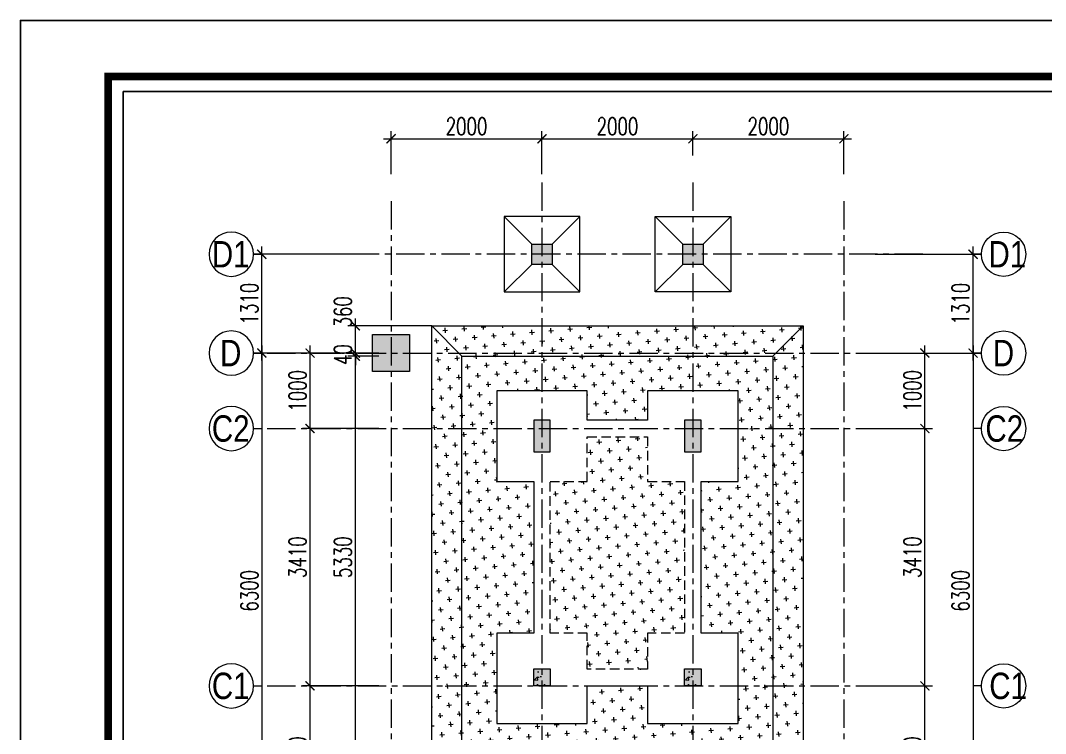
# Model space of a CAD drawing. Header units: millimetres. Extents: x 61738 to 439738, y 60858 to 151243.
# Drawn here: x 61738 to 75319, y 104352 to 113800 of the extents above; entities that cross this region are included whole.
import ezdxf
from ezdxf.enums import TextEntityAlignment as Align

# ---------------------------------------------------------------- set-up
doc = ezdxf.new("R2010")
doc.units = ezdxf.units.MM
doc.linetypes.add('CENTER', pattern=[2, 1.25, -0.25, 0.25, -0.25])
doc.linetypes.add('HIDDEN', pattern=[0.375, 0.25, -0.125])
for name, color, linetype, lineweight in [('10-TEXT', 4, 'Continuous', 15), ('3-THAY', 7, 'Continuous', 18), ('5-DUT', 2, 'HIDDEN', 15), ('6-TRUC', 8, 'CENTER', 9), ('7-HATCH', 8, 'Continuous', 13), ('8-DIM', 8, 'Continuous', 15), ('TEXT', 7, 'Continuous', 25)]:
    doc.layers.add(name, color=color, linetype=linetype, lineweight=lineweight)
doc.layers.add('Khungbo', color=32, linetype='Continuous')
doc.layers.add('KICHTHUOC', color=8, linetype='Continuous')
doc.styles.add('A3-Text 2.3', font='vnsimli.shx', dxfattribs={"width": 0.7, "height": 230, "bigfont": 'vn.shx'})
doc.styles.add('T2', font='VnArialH.TTF', dxfattribs={"width": 0.8})
doc.dimstyles.new('A3-1-100', dxfattribs={"dimtxt": 200, "dimasz": 120, "dimexe": 100, "dimexo": 0, "dimgap": 50, "dimtad": 1, "dimdec": 0, "dimdsep": 49, "dimtxsty": 'A3-Text 2.3', "dimblk": 'ARCHTICK', "dimcen": 10, "dimdle": 100, "dimclrd": 8, "dimclre": 8, "dimclrt": 2, "dimadec": 0, "dimazin": 2, "dimtfac": 1, "dimtdec": 0, "dimtix": 1, "dimtmove": 1, "dimatfit": 3, "dimldrblk": 'DOT', "dimfxl": 1, "dimtolj": 1, "dimtzin": 0, "dimlwd": -1, "dimlwe": -1, "dimarcsym": 0})
pattern_1 = [(5, (16787.85, 1113.6), (115.44795, 137.5855), [63.5, -190.5]), (95, (16822.24, 1084.74), (-137.5855, 115.44795), [63.5, -190.5])]

# ---------------------------------------------------------------- blocks, each defined once
blk = doc.blocks.new('CDS12')
at = {"layer": 'Defpoints'}
blk.add_lwpolyline([(91835, 363353), (49835, 363353), (49835, 393053), (91835, 393053)], close=True, dxfattribs=at)
at = {"layer": 'Khungbo', "color": 1, "const_width": 100}
blk.add_lwpolyline([(91094, 364100), (50996, 364100), (50996, 392312), (91094, 392312)], close=True, dxfattribs=at)
at = {"layer": 'Khungbo', "color": 1}
blk.add_lwpolyline([(90894, 364300), (51196, 364300), (51196, 392112), (90894, 392112)], close=True, dxfattribs=at)
blk = doc.blocks.new('Truc Y')
at = {"layer": '10-TEXT', "color": 2}
blk.add_line((0, 0), (-150, 0), dxfattribs=at)
blk.add_circle((400, 0), 400, dxfattribs=at)
at = {"layer": '10-TEXT', "color": 2, "style": 'T2', "width": 0.8}
blk.add_attdef('A', text='', height=500, dxfattribs=at).set_placement((400, 13), align=Align.MIDDLE_CENTER)
blk = doc.blocks.new('_ArchTick')
at = {"color": 0, "linetype": 'ByBlock', "const_width": 0.15}
blk.add_lwpolyline([(-0.5, -0.5), (0.5, 0.5)], dxfattribs=at)
blk = doc.blocks.new('*D465')
at = {"layer": '8-DIM', "color": 8, "ltscale": 100, "transparency": 16777216}
for p, q in [((66488, 104983), (65475, 104983)), ((66488, 103093), (65475, 103093))]:
    blk.add_line(p, q, dxfattribs=at)
at = {"layer": '8-DIM', "color": 8, "linetype": 'ByBlock', "ltscale": 100, "transparency": 16777216}
blk.add_line((65575, 102993), (65575, 105083), dxfattribs=at)
at = {"layer": 'Defpoints', "color": 0, "ltscale": 100, "transparency": 16777216}
for p in [(65575, 104983), (66488, 104983), (66488, 103093)]:
    blk.add_point(p, dxfattribs=at)
at = {"layer": '8-DIM', "color": 8, "ltscale": 100, "transparency": 16777216, "xscale": 120, "yscale": 120, "zscale": 120}
for p, rotation in [((65575, 104983), 90), ((65575, 103093), 270)]:
    blk.add_blockref('_ArchTick', p, dxfattribs=dict(at, rotation=rotation))
at = {"layer": '8-DIM', "color": 2, "ltscale": 100, "transparency": 16777216, "insert": (65410, 104038), "char_height": 230, "attachment_point": 5, "rotation": 90, "style": 'A3-Text 2.3'}
blk.add_mtext('\\A1;1890', dxfattribs=at)
blk = doc.blocks.new('_Dot')
at = {"color": 0, "linetype": 'ByBlock', "lineweight": -2}
blk.add_line((-0.5, 0), (-1, 0), dxfattribs=at)
at = {"color": 0, "linetype": 'ByBlock', "const_width": 0.5}
blk.add_lwpolyline([(-0.25, 0, 1), (0.25, 0, 1)], format="xyb", close=True, dxfattribs=at)
blk = doc.blocks.new('*D466')
at = {"layer": '8-DIM', "color": 8, "ltscale": 100, "transparency": 16777216}
for p, q in [((66488, 108393), (65475, 108393)), ((66488, 104983), (65475, 104983))]:
    blk.add_line(p, q, dxfattribs=at)
at = {"layer": '8-DIM', "color": 8, "linetype": 'ByBlock', "ltscale": 100, "transparency": 16777216}
blk.add_line((65575, 104883), (65575, 108493), dxfattribs=at)
at = {"layer": 'Defpoints', "color": 0, "ltscale": 100, "transparency": 16777216}
for p in [(65575, 108393), (66488, 108393), (66488, 104983)]:
    blk.add_point(p, dxfattribs=at)
at = {"layer": '8-DIM', "color": 8, "ltscale": 100, "transparency": 16777216, "xscale": 120, "yscale": 120, "zscale": 120}
for p, rotation in [((65575, 108393), 90), ((65575, 104983), 270)]:
    blk.add_blockref('_ArchTick', p, dxfattribs=dict(at, rotation=rotation))
at = {"layer": '8-DIM', "color": 2, "ltscale": 100, "transparency": 16777216, "insert": (65410, 106688), "char_height": 230, "attachment_point": 5, "rotation": 90, "style": 'A3-Text 2.3'}
blk.add_mtext('\\A1;3410', dxfattribs=at)
blk = doc.blocks.new('*D467')
at = {"layer": '8-DIM', "color": 8, "linetype": 'ByBlock', "ltscale": 100, "transparency": 16777216}
blk.add_line((65575, 108293), (65575, 109493), dxfattribs=at)
at = {"layer": '8-DIM', "color": 8, "ltscale": 100, "transparency": 16777216}
for p, q in [((66488, 109393), (65475, 109393)), ((66488, 108393), (65475, 108393))]:
    blk.add_line(p, q, dxfattribs=at)
at = {"layer": 'Defpoints', "color": 0, "ltscale": 100, "transparency": 16777216}
for p in [(65575, 109393), (66488, 109393), (66488, 108393)]:
    blk.add_point(p, dxfattribs=at)
at = {"layer": '8-DIM', "color": 8, "ltscale": 100, "transparency": 16777216, "xscale": 120, "yscale": 120, "zscale": 120}
for p, rotation in [((65575, 109393), 90), ((65575, 108393), 270)]:
    blk.add_blockref('_ArchTick', p, dxfattribs=dict(at, rotation=rotation))
at = {"layer": '8-DIM', "color": 2, "ltscale": 100, "transparency": 16777216, "insert": (65410, 108893), "char_height": 230, "attachment_point": 5, "rotation": 90, "style": 'A3-Text 2.3'}
blk.add_mtext('\\A1;1000', dxfattribs=at)
blk = doc.blocks.new('*D468')
at = {"layer": '8-DIM', "color": 8, "ltscale": 100, "transparency": 16777216}
for p, q in [((66488, 110703), (64836, 110703)), ((66488, 109393), (64836, 109393))]:
    blk.add_line(p, q, dxfattribs=at)
at = {"layer": '8-DIM', "color": 8, "linetype": 'ByBlock', "ltscale": 100, "transparency": 16777216}
blk.add_line((64936, 109293), (64936, 110803), dxfattribs=at)
at = {"layer": 'Defpoints', "color": 0, "ltscale": 100, "transparency": 16777216}
for p in [(64936, 110703), (66488, 110703), (66488, 109393)]:
    blk.add_point(p, dxfattribs=at)
at = {"layer": '8-DIM', "color": 8, "ltscale": 100, "transparency": 16777216, "xscale": 120, "yscale": 120, "zscale": 120}
for p, rotation in [((64936, 110703), 90), ((64936, 109393), 270)]:
    blk.add_blockref('_ArchTick', p, dxfattribs=dict(at, rotation=rotation))
at = {"layer": '8-DIM', "color": 2, "ltscale": 100, "transparency": 16777216, "insert": (64771, 110048), "char_height": 230, "attachment_point": 5, "rotation": 90, "style": 'A3-Text 2.3'}
blk.add_mtext('\\A1;1310', dxfattribs=at)
blk = doc.blocks.new('*D469')
at = {"layer": '8-DIM', "color": 8, "linetype": 'ByBlock', "ltscale": 100, "transparency": 16777216}
blk.add_line((64936, 109493), (64936, 102993), dxfattribs=at)
at = {"layer": '8-DIM', "color": 8, "ltscale": 100, "transparency": 16777216}
for p, q in [((66488, 109393), (64836, 109393)), ((66488, 103093), (64836, 103093))]:
    blk.add_line(p, q, dxfattribs=at)
at = {"layer": 'Defpoints', "color": 0, "ltscale": 100, "transparency": 16777216}
for p in [(66488, 109393), (64936, 103093), (66488, 103093)]:
    blk.add_point(p, dxfattribs=at)
at = {"layer": '8-DIM', "color": 8, "ltscale": 100, "transparency": 16777216, "xscale": 120, "yscale": 120, "zscale": 120}
for p, rotation in [((64936, 109393), 90), ((64936, 103093), 270)]:
    blk.add_blockref('_ArchTick', p, dxfattribs=dict(at, rotation=rotation))
at = {"layer": '8-DIM', "color": 2, "ltscale": 100, "transparency": 16777216, "insert": (64771, 106243), "char_height": 230, "attachment_point": 5, "rotation": 90, "style": 'A3-Text 2.3'}
blk.add_mtext('\\A1;6300', dxfattribs=at)
blk = doc.blocks.new('*D475')
at = {"layer": '8-DIM', "color": 8, "ltscale": 100, "transparency": 16777216}
for p, q in [((73063, 108393), (73821, 108393)), ((73063, 104983), (73821, 104983))]:
    blk.add_line(p, q, dxfattribs=at)
at = {"layer": '8-DIM', "color": 8, "linetype": 'ByBlock', "ltscale": 100, "transparency": 16777216}
blk.add_line((73721, 104883), (73721, 108493), dxfattribs=at)
at = {"layer": 'Defpoints', "color": 0, "ltscale": 100, "transparency": 16777216}
for p in [(73063, 108393), (73721, 108393), (73063, 104983)]:
    blk.add_point(p, dxfattribs=at)
at = {"layer": '8-DIM', "color": 8, "ltscale": 100, "transparency": 16777216, "xscale": 120, "yscale": 120, "zscale": 120}
for p, rotation in [((73721, 108393), 90), ((73721, 104983), 270)]:
    blk.add_blockref('_ArchTick', p, dxfattribs=dict(at, rotation=rotation))
at = {"layer": '8-DIM', "color": 2, "ltscale": 100, "transparency": 16777216, "insert": (73556, 106688), "char_height": 230, "attachment_point": 5, "rotation": 90, "style": 'A3-Text 2.3'}
blk.add_mtext('\\A1;3410', dxfattribs=at)
blk = doc.blocks.new('*D474')
at = {"layer": '8-DIM', "color": 8, "ltscale": 100, "transparency": 16777216}
for p, q in [((73063, 104983), (73821, 104983)), ((73063, 103093), (73821, 103093))]:
    blk.add_line(p, q, dxfattribs=at)
at = {"layer": '8-DIM', "color": 8, "linetype": 'ByBlock', "ltscale": 100, "transparency": 16777216}
blk.add_line((73721, 102993), (73721, 105083), dxfattribs=at)
at = {"layer": 'Defpoints', "color": 0, "ltscale": 100, "transparency": 16777216}
for p in [(73063, 104983), (73721, 104983), (73063, 103093)]:
    blk.add_point(p, dxfattribs=at)
at = {"layer": '8-DIM', "color": 8, "ltscale": 100, "transparency": 16777216, "xscale": 120, "yscale": 120, "zscale": 120}
for p, rotation in [((73721, 104983), 90), ((73721, 103093), 270)]:
    blk.add_blockref('_ArchTick', p, dxfattribs=dict(at, rotation=rotation))
at = {"layer": '8-DIM', "color": 2, "ltscale": 100, "transparency": 16777216, "insert": (73556, 104038), "char_height": 230, "attachment_point": 5, "rotation": 90, "style": 'A3-Text 2.3'}
blk.add_mtext('\\A1;1890', dxfattribs=at)
blk = doc.blocks.new('*D477')
at = {"layer": '8-DIM', "color": 8, "ltscale": 100, "transparency": 16777216}
for p, q in [((73063, 110703), (74460, 110703)), ((73063, 109393), (74460, 109393))]:
    blk.add_line(p, q, dxfattribs=at)
at = {"layer": '8-DIM', "color": 8, "linetype": 'ByBlock', "ltscale": 100, "transparency": 16777216}
blk.add_line((74360, 109293), (74360, 110803), dxfattribs=at)
at = {"layer": 'Defpoints', "color": 0, "ltscale": 100, "transparency": 16777216}
for p in [(73063, 110703), (74360, 110703), (73063, 109393)]:
    blk.add_point(p, dxfattribs=at)
at = {"layer": '8-DIM', "color": 8, "ltscale": 100, "transparency": 16777216, "xscale": 120, "yscale": 120, "zscale": 120}
for p, rotation in [((74360, 110703), 90), ((74360, 109393), 270)]:
    blk.add_blockref('_ArchTick', p, dxfattribs=dict(at, rotation=rotation))
at = {"layer": '8-DIM', "color": 2, "ltscale": 100, "transparency": 16777216, "insert": (74195, 110048), "char_height": 230, "attachment_point": 5, "rotation": 90, "style": 'A3-Text 2.3'}
blk.add_mtext('\\A1;1310', dxfattribs=at)
blk = doc.blocks.new('*D476')
at = {"layer": '8-DIM', "color": 8, "linetype": 'ByBlock', "ltscale": 100, "transparency": 16777216}
blk.add_line((73721, 108293), (73721, 109493), dxfattribs=at)
at = {"layer": '8-DIM', "color": 8, "ltscale": 100, "transparency": 16777216}
for p, q in [((73063, 109393), (73821, 109393)), ((73063, 108393), (73821, 108393))]:
    blk.add_line(p, q, dxfattribs=at)
at = {"layer": 'Defpoints', "color": 0, "ltscale": 100, "transparency": 16777216}
for p in [(73063, 109393), (73721, 109393), (73063, 108393)]:
    blk.add_point(p, dxfattribs=at)
at = {"layer": '8-DIM', "color": 8, "ltscale": 100, "transparency": 16777216, "xscale": 120, "yscale": 120, "zscale": 120}
for p, rotation in [((73721, 109393), 90), ((73721, 108393), 270)]:
    blk.add_blockref('_ArchTick', p, dxfattribs=dict(at, rotation=rotation))
at = {"layer": '8-DIM', "color": 2, "ltscale": 100, "transparency": 16777216, "insert": (73556, 108893), "char_height": 230, "attachment_point": 5, "rotation": 90, "style": 'A3-Text 2.3'}
blk.add_mtext('\\A1;1000', dxfattribs=at)
blk = doc.blocks.new('*D478')
at = {"layer": '8-DIM', "color": 8, "linetype": 'ByBlock', "ltscale": 100, "transparency": 16777216}
blk.add_line((74360, 109493), (74360, 102993), dxfattribs=at)
at = {"layer": '8-DIM', "color": 8, "ltscale": 100, "transparency": 16777216}
for p, q in [((73063, 109393), (74460, 109393)), ((73063, 103093), (74460, 103093))]:
    blk.add_line(p, q, dxfattribs=at)
at = {"layer": 'Defpoints', "color": 0, "ltscale": 100, "transparency": 16777216}
for p in [(73063, 109393), (73063, 103093), (74360, 103093)]:
    blk.add_point(p, dxfattribs=at)
at = {"layer": '8-DIM', "color": 8, "ltscale": 100, "transparency": 16777216, "xscale": 120, "yscale": 120, "zscale": 120}
for p, rotation in [((74360, 109393), 90), ((74360, 103093), 270)]:
    blk.add_blockref('_ArchTick', p, dxfattribs=dict(at, rotation=rotation))
at = {"layer": '8-DIM', "color": 2, "ltscale": 100, "transparency": 16777216, "insert": (74195, 106243), "char_height": 230, "attachment_point": 5, "rotation": 90, "style": 'A3-Text 2.3'}
blk.add_mtext('\\A1;6300', dxfattribs=at)
blk = doc.blocks.new('*D479')
at = {"layer": '8-DIM', "color": 8, "ltscale": 100, "transparency": 16777216}
for p, q in [((66648, 111763), (66648, 112333)), ((68648, 111763), (68648, 112333))]:
    blk.add_line(p, q, dxfattribs=at)
at = {"layer": '8-DIM', "color": 8, "linetype": 'ByBlock', "ltscale": 100, "transparency": 16777216}
blk.add_line((66548, 112233), (68748, 112233), dxfattribs=at)
at = {"layer": 'Defpoints', "color": 0, "ltscale": 100, "transparency": 16777216}
for p in [(68648, 112233), (66648, 111763), (68648, 111763)]:
    blk.add_point(p, dxfattribs=at)
at = {"layer": '8-DIM', "color": 8, "ltscale": 100, "transparency": 16777216, "xscale": 120, "yscale": 120, "zscale": 120, "rotation": 180}
blk.add_blockref('_ArchTick', (66648, 112233), dxfattribs=at)
at = {"layer": '8-DIM', "color": 8, "ltscale": 100, "transparency": 16777216, "xscale": 120, "yscale": 120, "zscale": 120}
blk.add_blockref('_ArchTick', (68648, 112233), dxfattribs=at)
at = {"layer": '8-DIM', "color": 2, "ltscale": 100, "transparency": 16777216, "insert": (67648, 112398), "char_height": 230, "attachment_point": 5, "style": 'A3-Text 2.3'}
blk.add_mtext('\\A1;2000', dxfattribs=at)
blk = doc.blocks.new('*D480')
at = {"layer": '8-DIM', "color": 8, "ltscale": 100, "transparency": 16777216}
for p, q in [((68648, 111763), (68648, 112333)), ((70648, 112013), (70648, 112333))]:
    blk.add_line(p, q, dxfattribs=at)
at = {"layer": '8-DIM', "color": 8, "linetype": 'ByBlock', "ltscale": 100, "transparency": 16777216}
blk.add_line((68548, 112233), (70748, 112233), dxfattribs=at)
at = {"layer": 'Defpoints', "color": 0, "ltscale": 100, "transparency": 16777216}
for p in [(70648, 112233), (70648, 112013), (68648, 111763)]:
    blk.add_point(p, dxfattribs=at)
at = {"layer": '8-DIM', "color": 8, "ltscale": 100, "transparency": 16777216, "xscale": 120, "yscale": 120, "zscale": 120, "rotation": 180}
blk.add_blockref('_ArchTick', (68648, 112233), dxfattribs=at)
at = {"layer": '8-DIM', "color": 8, "ltscale": 100, "transparency": 16777216, "xscale": 120, "yscale": 120, "zscale": 120}
blk.add_blockref('_ArchTick', (70648, 112233), dxfattribs=at)
at = {"layer": '8-DIM', "color": 2, "ltscale": 100, "transparency": 16777216, "insert": (69648, 112398), "char_height": 230, "attachment_point": 5, "style": 'A3-Text 2.3'}
blk.add_mtext('\\A1;2000', dxfattribs=at)
blk = doc.blocks.new('*D481')
at = {"layer": '8-DIM', "color": 8, "ltscale": 100, "transparency": 16777216}
for p, q in [((70648, 112013), (70648, 112333)), ((72648, 111763), (72648, 112333))]:
    blk.add_line(p, q, dxfattribs=at)
at = {"layer": '8-DIM', "color": 8, "linetype": 'ByBlock', "ltscale": 100, "transparency": 16777216}
blk.add_line((70548, 112233), (72748, 112233), dxfattribs=at)
at = {"layer": 'Defpoints', "color": 0, "ltscale": 100, "transparency": 16777216}
for p in [(72648, 112233), (70648, 112013), (72648, 111763)]:
    blk.add_point(p, dxfattribs=at)
at = {"layer": '8-DIM', "color": 8, "ltscale": 100, "transparency": 16777216, "xscale": 120, "yscale": 120, "zscale": 120, "rotation": 180}
blk.add_blockref('_ArchTick', (70648, 112233), dxfattribs=at)
at = {"layer": '8-DIM', "color": 8, "ltscale": 100, "transparency": 16777216, "xscale": 120, "yscale": 120, "zscale": 120}
blk.add_blockref('_ArchTick', (72648, 112233), dxfattribs=at)
at = {"layer": '8-DIM', "color": 2, "ltscale": 100, "transparency": 16777216, "insert": (71648, 112398), "char_height": 230, "attachment_point": 5, "style": 'A3-Text 2.3'}
blk.add_mtext('\\A1;2000', dxfattribs=at)
blk = doc.blocks.new('*D485')
at = {"layer": '8-DIM', "color": 8, "ltscale": 400, "transparency": 16777216}
for p, q in [((66488, 109353), (66075, 109353)), ((66488, 104023), (66075, 104023))]:
    blk.add_line(p, q, dxfattribs=at)
at = {"layer": '8-DIM', "color": 8, "linetype": 'ByBlock', "ltscale": 400, "transparency": 16777216}
blk.add_line((66175, 103923), (66175, 109453), dxfattribs=at)
at = {"layer": 'Defpoints', "color": 0, "ltscale": 400, "transparency": 16777216}
for p in [(66175, 109353), (66488, 109353), (66488, 104023)]:
    blk.add_point(p, dxfattribs=at)
at = {"layer": '8-DIM', "color": 8, "ltscale": 400, "transparency": 16777216, "xscale": 120, "yscale": 120, "zscale": 120}
for p, rotation in [((66175, 109353), 90), ((66175, 104023), 270)]:
    blk.add_blockref('_ArchTick', p, dxfattribs=dict(at, rotation=rotation))
at = {"layer": '8-DIM', "color": 2, "ltscale": 400, "transparency": 16777216, "insert": (66010, 106688), "char_height": 230, "attachment_point": 5, "rotation": 90, "style": 'A3-Text 2.3'}
blk.add_mtext('\\A1;5330', dxfattribs=at)
blk = doc.blocks.new('*D486')
at = {"layer": '8-DIM', "color": 8, "linetype": 'ByBlock', "ltscale": 400, "transparency": 16777216}
for p, q in [((66175, 109393), (66175, 109513)), ((66175, 109353), (66175, 109393)), ((66175, 109353), (66175, 109233))]:
    blk.add_line(p, q, dxfattribs=at)
at = {"layer": '8-DIM', "color": 8, "ltscale": 400, "transparency": 16777216}
for p, q in [((66402, 109393), (66075, 109393)), ((66488, 109353), (66075, 109353))]:
    blk.add_line(p, q, dxfattribs=at)
at = {"layer": 'Defpoints', "color": 0, "ltscale": 400, "transparency": 16777216}
for p in [(66175, 109393), (66402, 109393), (66488, 109353)]:
    blk.add_point(p, dxfattribs=at)
at = {"layer": '8-DIM', "color": 8, "ltscale": 400, "transparency": 16777216, "xscale": 120, "yscale": 120, "zscale": 120}
for p, rotation in [((66175, 109393), 270), ((66175, 109353), 90)]:
    blk.add_blockref('_ArchTick', p, dxfattribs=dict(at, rotation=rotation))
at = {"layer": '8-DIM', "color": 2, "ltscale": 400, "transparency": 16777216, "insert": (66010, 109373), "char_height": 230, "attachment_point": 5, "rotation": 90, "style": 'A3-Text 2.3'}
blk.add_mtext('\\A1;40', dxfattribs=at)
blk = doc.blocks.new('*D761')
at = {"layer": '8-DIM', "color": 8, "ltscale": 400, "transparency": 16777216}
for p, q in [((67188, 109753), (66075, 109753)), ((66402, 109393), (66075, 109393))]:
    blk.add_line(p, q, dxfattribs=at)
at = {"layer": '8-DIM', "color": 8, "linetype": 'ByBlock', "ltscale": 400, "transparency": 16777216}
blk.add_line((66175, 109293), (66175, 109853), dxfattribs=at)
at = {"layer": 'Defpoints', "color": 0, "ltscale": 400, "transparency": 16777216}
for p in [(66175, 109753), (67188, 109753), (66402, 109393)]:
    blk.add_point(p, dxfattribs=at)
at = {"layer": '8-DIM', "color": 8, "ltscale": 400, "transparency": 16777216, "xscale": 120, "yscale": 120, "zscale": 120}
for p, rotation in [((66175, 109753), 90), ((66175, 109393), 270)]:
    blk.add_blockref('_ArchTick', p, dxfattribs=dict(at, rotation=rotation))
at = {"layer": '8-DIM', "color": 2, "ltscale": 400, "transparency": 16777216, "insert": (66010, 109939), "char_height": 230, "attachment_point": 5, "rotation": 90, "style": 'A3-Text 2.3'}
blk.add_mtext('\\A1;360', dxfattribs=at)

msp = doc.modelspace()

# ---------------------------------------------------------------- hatches: boundary and pattern name
at = {"layer": '7-HATCH', "ltscale": 500}
h = msp.add_hatch(color=256, dxfattribs=at)
h.dxf.hatch_style = 1
h.paths.add_polyline_path([(68538, 104982.9), (68758, 104982.9), (68758, 105207.9), (68538, 105207.9)])
h.paths.add_polyline_path([(68783, 110567.9), (68783, 110837.9), (68513, 110837.9), (68513, 110567.9)])
h = msp.add_hatch(color=256, dxfattribs=at)
h.dxf.hatch_style = 1
h.paths.add_polyline_path([(68783, 110837.9), (68513, 110837.9), (68513, 110567.9), (68783, 110567.9)])
h.paths.add_polyline_path([(70783, 110837.9), (70513, 110837.9), (70513, 110567.9), (70783, 110567.9)])
h = msp.add_hatch(color=256, dxfattribs=at)
h.dxf.hatch_style = 1
h.paths.add_polyline_path([(70538, 104982.9), (70758, 104982.9), (70758, 105207.9), (70538, 105207.9)])
h.paths.add_polyline_path([(68783, 110567.9), (68783, 110837.9), (68513, 110837.9), (68513, 110567.9)])
at = {"layer": '7-HATCH', "ltscale": 400}
h = msp.add_hatch(dxfattribs=at)
h.set_pattern_fill('CROSS', color=256, scale=20, angle=5)
h.set_pattern_definition(pattern_1)
h.paths.add_polyline_path([(72108, 109752.9), (67188, 109752.9), (67188, 103622.9), (72108, 103622.9)])
h.paths.add_polyline_path([(71708, 104022.9), (67588, 104022.9), (67588, 109352.9), (71708, 109352.9)], flags=16)
h.paths.add_polyline_path([(71248, 107692.9), (70758, 107692.9), (70758, 105682.9), (71248, 105682.9), (71248, 104482.9), (70048, 104482.9), (70048, 104982.9), (69248, 104982.9), (69248, 104482.9), (68048, 104482.9), (68048, 104982.9), (68048, 105682.9), (68538, 105682.9), (68538, 107692.9), (68048, 107692.9), (68048, 108892.9), (68538, 108892.9), (69248, 108892.9), (69248, 108502.9), (70048, 108502.9), (70048, 108892.9), (70538, 108892.9), (71248, 108892.9)], flags=0)
h.paths.add_polyline_path([(70757.9, 108082.9), (70538, 108082.9), (70538, 108502.9), (70757.9, 108502.9)], flags=0)
h.paths.add_polyline_path([(70538, 107692.9), (70538, 105682.9), (70048, 105682.9), (70048, 105202.9), (69248, 105202.9), (69248, 105682.9), (68758, 105682.9), (68758, 107692.9), (69248, 107692.9), (69248, 108282.9), (70048, 108282.9), (70048, 107692.9)], flags=0)
h.paths.add_polyline_path([(68757.9, 108082.9), (68538, 108082.9), (68538, 108502.9), (68757.9, 108502.9)], flags=0)
h.paths.add_polyline_path([(70758, 105207.9), (70758, 104982.9), (70538, 104982.9), (70538, 105207.9)], flags=0)
h.paths.add_polyline_path([(68758, 105207.9), (68758, 104982.9), (68538, 104982.9), (68538, 105207.9)], flags=0)
h = msp.add_hatch(color=256, dxfattribs=at)
h.dxf.hatch_style = 1
h.paths.add_polyline_path([(66402.5, 109638.3), (66402.5, 109147.4), (66893.4, 109147.4), (66893.4, 109638.3)])
h = msp.add_hatch(dxfattribs=at)
h.set_pattern_fill('CROSS', color=256, scale=20, angle=5)
h.set_pattern_definition(pattern_1)
h.paths.add_polyline_path([(71708, 109352.9), (67588, 109352.9), (67588, 104022.9), (71708, 104022.9)])
h.paths.add_polyline_path([(70758, 105682.9), (71248, 105682.9), (71248, 104482.9), (70048, 104482.9), (70048, 104982.9), (69248, 104982.9), (69248, 104482.9), (68048, 104482.9), (68048, 104982.9), (68048, 105682.9), (68538, 105682.9), (68538, 107692.9), (68048, 107692.9), (68048, 108892.9), (68538, 108892.9), (69248, 108892.9), (69248, 108502.9), (70048, 108502.9), (70048, 108892.9), (70538, 108892.9), (71248, 108892.9), (71248, 107692.9), (70758, 107692.9)], flags=16)
h.paths.add_polyline_path([(70538, 105682.9), (70048, 105682.9), (70048, 105202.9), (69248, 105202.9), (69248, 105682.9), (68758, 105682.9), (68758, 107692.9), (69248, 107692.9), (69248, 108282.9), (70048, 108282.9), (70048, 107692.9), (70538, 107692.9)], flags=0)
h.paths.add_polyline_path([(70757.9, 108082.9), (70538, 108082.9), (70538, 108502.9), (70757.9, 108502.9)], flags=0)
h.paths.add_polyline_path([(70758, 105207.9), (70758, 104982.9), (70538, 104982.9), (70538, 105207.9)], flags=0)
h.paths.add_polyline_path([(68757.9, 108082.9), (68538, 108082.9), (68538, 108502.9), (68757.9, 108502.9)], flags=0)
h.paths.add_polyline_path([(68758, 105207.9), (68758, 104982.9), (68538, 104982.9), (68538, 105207.9)], flags=0)
at = {"layer": '7-HATCH', "ltscale": 500}
h = msp.add_hatch(color=256, dxfattribs=at)
h.dxf.hatch_style = 1
h.paths.add_polyline_path([(68538, 108082.9), (68757.9, 108082.9), (68757.9, 108502.9), (68538, 108502.9)])
h = msp.add_hatch(color=256, dxfattribs=at)
h.dxf.hatch_style = 1
h.paths.add_polyline_path([(70538, 108082.9), (70757.9, 108082.9), (70757.9, 108502.9), (70538, 108502.9)])
at = {"layer": '7-HATCH', "ltscale": 400}
h = msp.add_hatch(dxfattribs=at)
h.set_pattern_fill('CROSS', color=256, scale=20, angle=5)
h.set_pattern_definition(pattern_1)
h.paths.add_polyline_path([(68758, 105682.9), (69248, 105682.9), (69248, 105202.9), (70048, 105202.9), (70048, 105682.9), (70538, 105682.9), (70538, 107692.9), (70048, 107692.9), (70048, 108282.9), (69248, 108282.9), (69248, 107692.9), (68758, 107692.9)])
at = {"layer": '7-HATCH', "ltscale": 500}
h = msp.add_hatch(dxfattribs=at)
h.set_pattern_fill('AR-CONC', color=256, scale=2)
h.set_pattern_definition([(50, (-45027.74, 37871.33), (364.36934, -31.8782), [38.1, -419.1]), (355, (-45027.74, 37871.33), (-70.4868, 382.1137), [30.48, -335.2812]), (100.45144, (-44997.38, 37868.67), (293.8825, 350.2355), [32.38, -356.1805]), (46.1842, (-45027.74, 37972.93), (542.1581, -84.0847), [57.15, -628.65]), (96.63556, (-44982.56, 37965.9), (474.8083, 494.8522), [48.57, -534.2712]), (351.18415, (-45027.74, 37972.9), (474.8083, 494.8522), [45.72, -502.9195]), (21, (-44976.94, 37947.53), (303.2288, -204.5304), [38.1, -419.1]), (326, (-44976.94, 37947.53), (123.6041, 368.3759), [30.48, -335.28]), (71.45144, (-44951.67, 37930.5), (426.8328, 163.8455), [32.38, -356.1799]), (37.5, (-45027.74, 37871.33), (6.17721, 169.11008), [0, -331.216, 0, -340.36, 0, -336.55]), (7.5, (-45027.74, 37871.33), (133.63933, 200.36115), [0, -194.056, 0, -323.596, 0, -128.27]), (327.5, (-45141.03, 37871.33), (271.18119, -11.45749), [0, -127, 0, -396.24, 0, -525.78]), (317.5, (-45191.83, 37871.33), (296.25836, 50.853), [0, -165.1, 0, -263.144, 0, -373.38])])
h.paths.add_polyline_path([(68758, 104982.9), (68758, 105207.9), (68538, 105207.9), (68538, 104982.9)])
h = msp.add_hatch(dxfattribs=at)
h.set_pattern_fill('AR-CONC', color=256, scale=2)
h.set_pattern_definition([(50, (-43027.74, 37871.33), (364.36934, -31.8782), [38.1, -419.1]), (355, (-43027.74, 37871.33), (-70.4868, 382.1137), [30.48, -335.2812]), (100.45144, (-42997.38, 37868.67), (293.8825, 350.2355), [32.38, -356.1805]), (46.1842, (-43027.74, 37972.93), (542.1581, -84.0847), [57.15, -628.65]), (96.63556, (-42982.56, 37965.9), (474.8083, 494.8522), [48.57, -534.2712]), (351.18415, (-43027.74, 37972.9), (474.8083, 494.8522), [45.72, -502.9195]), (21, (-42976.94, 37947.53), (303.2288, -204.5304), [38.1, -419.1]), (326, (-42976.94, 37947.53), (123.6041, 368.3759), [30.48, -335.28]), (71.45144, (-42951.67, 37930.5), (426.8328, 163.8455), [32.38, -356.1799]), (37.5, (-43027.74, 37871.33), (6.17721, 169.11008), [0, -331.216, 0, -340.36, 0, -336.55]), (7.5, (-43027.74, 37871.33), (133.63933, 200.36115), [0, -194.056, 0, -323.596, 0, -128.27]), (327.5, (-43141.03, 37871.33), (271.18119, -11.45749), [0, -127, 0, -396.24, 0, -525.78]), (317.5, (-43191.83, 37871.33), (296.25836, 50.853), [0, -165.1, 0, -263.144, 0, -373.38])])
h.paths.add_polyline_path([(70758, 104982.9), (70758, 105207.9), (70538, 105207.9), (70538, 104982.9)])

# ---------------------------------------------------------------- linework, layer by layer
at = {"layer": '3-THAY', "ltscale": 500}
for points in [[(68513, 110837.9), (68148, 111202.9)], [(68783, 110837.9), (69148, 111202.9)], [(70513, 110837.9), (70148.1, 111202.9)], [(70783, 110837.9), (71148.1, 111202.9)], [(68513, 110567.9), (68148, 110202.9)], [(68783, 110567.9), (69148, 110202.9)], [(70513, 110567.9), (70148.1, 110202.9)], [(70783, 110567.9), (71148.1, 110202.9)]]:
    msp.add_lwpolyline(points, dxfattribs=at)
at = {"layer": '3-THAY', "ltscale": 100}
for points in [[(69148, 110592.9), (69148, 111202.9), (68148, 111202.9), (68148, 110202.9), (68538, 110202.9)], [(70148.1, 110592.9), (70148.1, 111202.9), (71148.1, 111202.9), (71148.1, 110202.9), (70148.1, 110202.9)], [(68538, 110202.9), (69148, 110202.9), (69148, 110592.9)], [(70538, 110202.9), (70148.1, 110202.9), (70148.1, 110592.9)], [(68048, 104982.9), (68048, 104482.9), (69248, 104482.9), (69248, 104982.9), (70048, 104982.9), (70048, 104482.9), (71248, 104482.9), (71248, 105682.9), (70758, 105682.9), (70758, 107692.9), (71248, 107692.9), (71248, 108892.9), (70538, 108892.9), (70048, 108892.9), (70048, 108502.9), (69248, 108502.9), (69248, 108892.9), (68538, 108892.9), (68048, 108892.9), (68048, 107692.9), (68538, 107692.9), (68538, 105682.9), (68048, 105682.9), (68048, 104982.9)]]:
    msp.add_lwpolyline(points, dxfattribs=at)
for points in [[(68513, 110837.9), (68783, 110837.9), (68783, 110567.9), (68513, 110567.9)], [(70513, 110837.9), (70783, 110837.9), (70783, 110567.9), (70513, 110567.9)], [(66402.5, 109638.3), (66893.4, 109638.3), (66893.4, 109147.4), (66402.5, 109147.4)], [(68538, 108082.9), (68757.9, 108082.9), (68757.9, 108502.9), (68538, 108502.9)], [(70538, 108082.9), (70757.9, 108082.9), (70757.9, 108502.9), (70538, 108502.9)], [(68758, 104982.9), (68538, 104982.9), (68538, 105207.9), (68758, 105207.9)], [(70758, 104982.9), (70538, 104982.9), (70538, 105207.9), (70758, 105207.9)]]:
    msp.add_lwpolyline(points, close=True, dxfattribs=at)
at = {"layer": '3-THAY', "ltscale": 400}
for points in [[(67188, 109752.9), (72108, 109752.9), (72108, 103622.9), (67188, 103622.9)], [(67588, 109352.9), (71708, 109352.9), (71708, 104022.9), (67588, 104022.9)]]:
    msp.add_lwpolyline(points, close=True, dxfattribs=at)
for points in [[(67188, 109752.9), (67588, 109352.9)], [(71708, 109352.9), (72108, 109752.9)]]:
    msp.add_lwpolyline(points, dxfattribs=at)
at = {"layer": '5-DUT', "ltscale": 500}
msp.add_lwpolyline([(68757.1, 107692.9), (69248, 107692.9), (69248, 108282.9), (70048, 108282.9), (70048, 107692.9), (70538, 107692.9), (70538, 105682.9), (70048, 105682.9), (70048, 105202.9), (69248, 105202.9), (69248, 105682.9), (68758, 105682.9), (68758, 107692.9)], dxfattribs=at)
at = {"layer": '6-TRUC', "ltscale": 300}
for p, q in [((68648, 111653.8), (68648, 101321.1)), ((70648, 111653.8), (70648, 101321.1)), ((66647.9, 111403.8), (66647.9, 101321.1)), ((72647.9, 111403.8), (72647.9, 101321.1)), ((73691.9, 110702.9), (65006.4, 110702.9)), ((65006.4, 109392.9), (73691.9, 109392.9)), ((65006.4, 108392.9), (73691.9, 108392.9)), ((65006.4, 104982.9), (73691.9, 104982.9))]:
    msp.add_line(p, q, dxfattribs=at)

# ---------------------------------------------------------------- block references
at = {"layer": 'KICHTHUOC'}
msp.add_blockref('CDS12', (11903.3, -279252.9), dxfattribs=at)
ref = msp.add_blockref('Truc Y', (64825.8, 110702.9), dxfattribs=dict(at, xscale=-0.7349999999496504, yscale=0.7349999999423744, zscale=0.7349999999511055))
ref.add_attrib('A', 'd1', dxfattribs={"layer": 'TEXT', "height": 350, "style": 'T2', "width": 0.8}).set_placement((64524, 110702.9), align=Align.MIDDLE_CENTER)
ref = msp.add_blockref('Truc Y', (74470, 110702.9), dxfattribs=dict(at, xscale=0.7349999999496504, yscale=0.7349999999496504, zscale=0.7349999999496504))
ref.add_attrib('A', 'd1', dxfattribs={"layer": 'TEXT', "height": 350, "style": 'T2', "width": 0.8}).set_placement((74813.5, 110702.9), align=Align.MIDDLE_CENTER)
ref = msp.add_blockref('Truc Y', (64825.8, 109392.9), dxfattribs=dict(at, xscale=-0.7349999999496504, yscale=0.7349999999423744, zscale=0.7349999999511055))
ref.add_attrib('A', 'd', dxfattribs={"layer": 'TEXT', "height": 350, "style": 'T2', "width": 0.8}).set_placement((64524, 109392.9), align=Align.MIDDLE_CENTER)
ref = msp.add_blockref('Truc Y', (74470, 109392.9), dxfattribs=dict(at, xscale=0.7349999999496504, yscale=0.7349999999496504, zscale=0.7349999999496504))
ref.add_attrib('A', 'd', dxfattribs={"layer": 'TEXT', "height": 350, "style": 'T2', "width": 0.8}).set_placement((74762.5, 109392.9), align=Align.MIDDLE_CENTER)
ref = msp.add_blockref('Truc Y', (64825.8, 108392.9), dxfattribs=dict(at, xscale=-0.7349999999496504, yscale=0.7349999999423744, zscale=0.7349999999511055))
ref.add_attrib('A', 'c2', dxfattribs={"layer": 'TEXT', "height": 350, "style": 'T2', "width": 0.8}).set_placement((64524, 108392.9), align=Align.MIDDLE_CENTER)
ref = msp.add_blockref('Truc Y', (74470, 108392.9), dxfattribs=dict(at, xscale=0.7349999999496504, yscale=0.7349999999496504, zscale=0.7349999999496504))
ref.add_attrib('A', 'c2', dxfattribs={"layer": 'TEXT', "height": 350, "style": 'T2', "width": 0.8}).set_placement((74773, 108392.9), align=Align.MIDDLE_CENTER)
ref = msp.add_blockref('Truc Y', (64825.8, 104982.9), dxfattribs=dict(at, xscale=-0.7349999999496504, yscale=0.7349999999423744, zscale=0.7349999999511055))
ref.add_attrib('A', 'c1', dxfattribs={"layer": 'TEXT', "height": 350, "style": 'T2', "width": 0.8}).set_placement((64524, 104982.9), align=Align.MIDDLE_CENTER)
ref = msp.add_blockref('Truc Y', (74470, 104982.9), dxfattribs=dict(at, xscale=0.7349999999496504, yscale=0.7349999999496504, zscale=0.7349999999496504))
ref.add_attrib('A', 'c1', dxfattribs={"layer": 'TEXT', "height": 350, "style": 'T2', "width": 0.8}).set_placement((74824.2, 104982.9), align=Align.MIDDLE_CENTER)

# ---------------------------------------------------------------- dimensions: what is measured, and where the dimension line sits
at = {"layer": '8-DIM', "ltscale": 100}
for base, p1, p2, picture, middle in [((68648, 112233.5), (66647.9, 111762.6), (68648, 111762.6), '*D479', (67647.9, 112398.5)), ((70648, 112233.5), (68648, 111762.6), (70648, 112012.6), '*D480', (69648, 112398.5)), ((72647.9, 112233.5), (70648, 112012.6), (72647.9, 111762.6), '*D481', (71647.9, 112398.5))]:
    dim = msp.add_linear_dim(base=base, p1=p1, p2=p2, dimstyle='A3-1-100', dxfattribs=at)
    dim.commit()
    dim.dimension.update_dxf_attribs({"geometry": picture, "text_midpoint": middle})
for base, p1, p2, picture, middle in [((64936.1, 110702.9), (66487.8, 109392.9), (66487.8, 110702.9), '*D468', (64771.1, 110047.9)), ((74359.7, 110702.9), (73063, 109392.9), (73063, 110702.9), '*D477', (74194.7, 110047.9)), ((64936.1, 103092.9), (66487.8, 109392.9), (66487.8, 103092.9), '*D469', (64771.1, 106242.9)), ((65575.3, 109392.9), (66487.8, 108392.9), (66487.8, 109392.9), '*D467', (65410.3, 108892.9)), ((73720.5, 109392.9), (73063, 108392.9), (73063, 109392.9), '*D476', (73555.5, 108892.9)), ((74359.7, 103092.9), (73063, 109392.9), (73063, 103092.9), '*D478', (74194.7, 106242.9)), ((65575.3, 108392.9), (66487.8, 104982.9), (66487.8, 108392.9), '*D466', (65410.3, 106687.9)), ((73720.5, 108392.9), (73063, 104982.9), (73063, 108392.9), '*D475', (73555.5, 106687.9)), ((73720.5, 104982.9), (73063, 103092.9), (73063, 104982.9), '*D474', (73555.5, 104037.9))]:
    dim = msp.add_linear_dim(base=base, p1=p1, p2=p2, angle=90, dimstyle='A3-1-100', dxfattribs=at)
    dim.commit()
    dim.dimension.update_dxf_attribs({"geometry": picture, "text_midpoint": middle})
at = {"layer": '8-DIM', "ltscale": 400}
dim = msp.add_linear_dim(base=(66175.3, 109752.9), p1=(66402.5, 109392.9), p2=(67188, 109752.9), angle=90, dimstyle='A3-1-100', dxfattribs=at)
dim.commit()
dim.dimension.update_dxf_attribs({"geometry": '*D761', "text_midpoint": (66175.3, 109939.4), "dimtype": 160})
dim = msp.add_linear_dim(base=(66175.3, 109392.9), p1=(66487.8, 109352.9), p2=(66402.5, 109392.9), angle=90, dimstyle='A3-1-100', dxfattribs=at)
dim.commit()
dim.dimension.update_dxf_attribs({"geometry": '*D486', "text_midpoint": (66010.3, 109372.9)})
dim = msp.add_linear_dim(base=(66175.3, 109352.9), p1=(66487.8, 104022.9), p2=(66487.8, 109352.9), angle=90, dimstyle='A3-1-100', override={"dimtmove": 1}, dxfattribs=at)
dim.commit()
dim.dimension.update_dxf_attribs({"geometry": '*D485', "text_midpoint": (66010.3, 106687.9)})
at = {"layer": '8-DIM', "ltscale": 100}
dim = msp.add_linear_dim(base=(65575.3, 104982.9), p1=(66487.8, 103092.9), p2=(66487.8, 104982.9), angle=90, dimstyle='A3-1-100', override={"dimtmove": 0}, dxfattribs=at)
dim.commit()
dim.dimension.update_dxf_attribs({"geometry": '*D465', "text_midpoint": (65410.3, 104037.9)})

doc.saveas('drawing.dxf')
